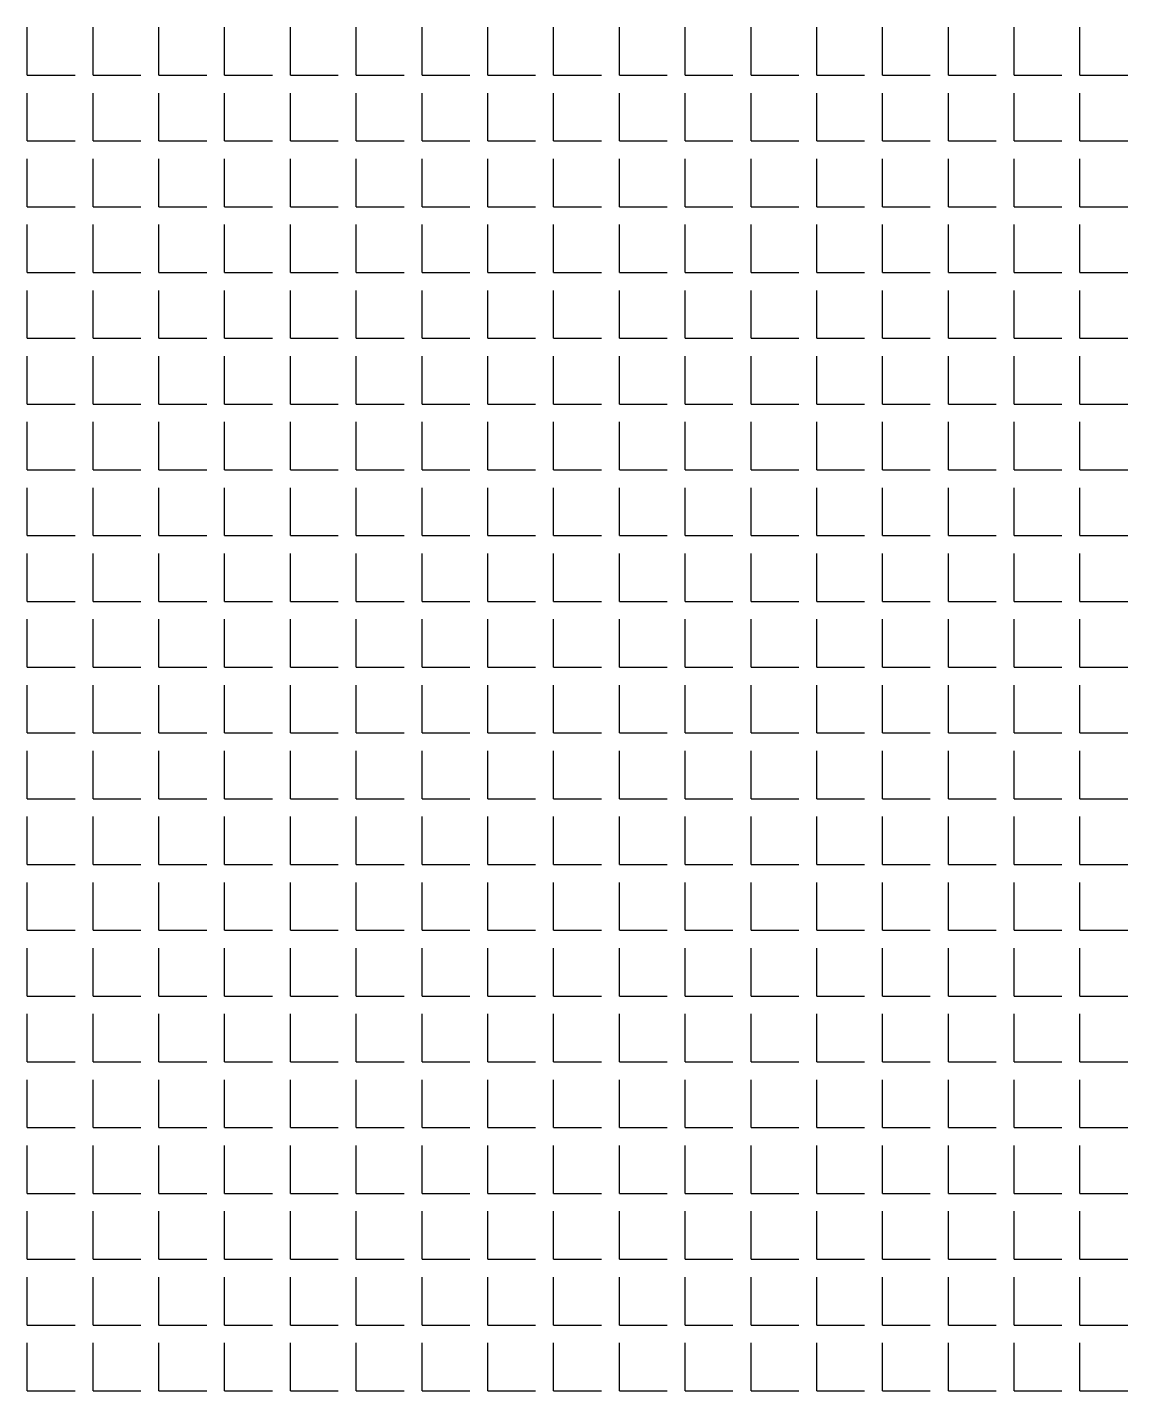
# Model space of a CAD drawing. Header units: millimetres. Extents: x -2063041 to -1932644, y 197605868 to 197643080.
# Drawn here: x -2047052.9 to -2046965.7, y 197626941 to 197627049 of the extents above; entities that cross this region are included whole.
import ezdxf

# ---------------------------------------------------------------- set-up
doc = ezdxf.new("R2010")
doc.units = ezdxf.units.MM
doc.layers.add('СКУД', color=7, linetype='Continuous')

msp = doc.modelspace()

# ---------------------------------------------------------------- linework, layer by layer
at = {"layer": 'СКУД', "color": 18, "true_color": 0x000000}
for p, q in [((-2047052.86, 197627045.24), (-2047052.86, 197627049.03)), ((-2047047.65, 197627045.24), (-2047047.65, 197627049.03)), ((-2047042.44, 197627045.24), (-2047042.44, 197627049.03)), ((-2047037.22, 197627045.24), (-2047037.22, 197627049.03)), ((-2047032.01, 197627045.24), (-2047032.01, 197627049.03)), ((-2047026.8, 197627045.24), (-2047026.8, 197627049.03)), ((-2047021.58, 197627045.24), (-2047021.58, 197627049.03)), ((-2047016.37, 197627045.24), (-2047016.37, 197627049.03)), ((-2047011.15, 197627045.24), (-2047011.15, 197627049.03)), ((-2047005.94, 197627045.24), (-2047005.94, 197627049.03)), ((-2047000.73, 197627045.24), (-2047000.73, 197627049.03)), ((-2046995.51, 197627045.24), (-2046995.51, 197627049.03)), ((-2046990.3, 197627045.24), (-2046990.3, 197627049.03)), ((-2046985.09, 197627045.24), (-2046985.09, 197627049.03)), ((-2046979.87, 197627045.24), (-2046979.87, 197627049.03)), ((-2046974.66, 197627045.24), (-2046974.66, 197627049.03)), ((-2046969.45, 197627045.24), (-2046969.45, 197627049.03)), ((-2047052.86, 197627045.24), (-2047049.07, 197627045.24)), ((-2047047.65, 197627045.24), (-2047043.86, 197627045.24)), ((-2047042.44, 197627045.24), (-2047038.64, 197627045.24)), ((-2047037.22, 197627045.24), (-2047033.43, 197627045.24)), ((-2047032.01, 197627045.24), (-2047028.22, 197627045.24)), ((-2047026.8, 197627045.24), (-2047023, 197627045.24)), ((-2047021.58, 197627045.24), (-2047017.79, 197627045.24)), ((-2047016.37, 197627045.24), (-2047012.58, 197627045.24)), ((-2047011.15, 197627045.24), (-2047007.36, 197627045.24)), ((-2047005.94, 197627045.24), (-2047002.15, 197627045.24)), ((-2047000.73, 197627045.24), (-2046996.94, 197627045.24)), ((-2046995.51, 197627045.24), (-2046991.72, 197627045.24)), ((-2046990.3, 197627045.24), (-2046986.51, 197627045.24)), ((-2046985.09, 197627045.24), (-2046981.3, 197627045.24)), ((-2046979.87, 197627045.24), (-2046976.08, 197627045.24)), ((-2046974.66, 197627045.24), (-2046970.87, 197627045.24)), ((-2046969.45, 197627045.24), (-2046965.66, 197627045.24)), ((-2047052.86, 197627040.03), (-2047052.86, 197627043.82)), ((-2047047.65, 197627040.03), (-2047047.65, 197627043.82)), ((-2047042.44, 197627040.03), (-2047042.44, 197627043.82)), ((-2047037.22, 197627040.03), (-2047037.22, 197627043.82)), ((-2047032.01, 197627040.03), (-2047032.01, 197627043.82)), ((-2047026.8, 197627040.03), (-2047026.8, 197627043.82)), ((-2047021.58, 197627040.03), (-2047021.58, 197627043.82)), ((-2047016.37, 197627040.03), (-2047016.37, 197627043.82)), ((-2047011.15, 197627040.03), (-2047011.15, 197627043.82)), ((-2047005.94, 197627040.03), (-2047005.94, 197627043.82)), ((-2047000.73, 197627040.03), (-2047000.73, 197627043.82)), ((-2046995.51, 197627040.03), (-2046995.51, 197627043.82)), ((-2046990.3, 197627040.03), (-2046990.3, 197627043.82)), ((-2046985.09, 197627040.03), (-2046985.09, 197627043.82)), ((-2046979.87, 197627040.03), (-2046979.87, 197627043.82)), ((-2046974.66, 197627040.03), (-2046974.66, 197627043.82)), ((-2046969.45, 197627040.03), (-2046969.45, 197627043.82)), ((-2047052.86, 197627040.03), (-2047049.07, 197627040.03)), ((-2047047.65, 197627040.03), (-2047043.86, 197627040.03)), ((-2047042.44, 197627040.03), (-2047038.64, 197627040.03)), ((-2047037.22, 197627040.03), (-2047033.43, 197627040.03)), ((-2047032.01, 197627040.03), (-2047028.22, 197627040.03)), ((-2047026.8, 197627040.03), (-2047023, 197627040.03)), ((-2047021.58, 197627040.03), (-2047017.79, 197627040.03)), ((-2047016.37, 197627040.03), (-2047012.58, 197627040.03)), ((-2047011.15, 197627040.03), (-2047007.36, 197627040.03)), ((-2047005.94, 197627040.03), (-2047002.15, 197627040.03)), ((-2047000.73, 197627040.03), (-2046996.94, 197627040.03)), ((-2046995.51, 197627040.03), (-2046991.72, 197627040.03)), ((-2046990.3, 197627040.03), (-2046986.51, 197627040.03)), ((-2046985.09, 197627040.03), (-2046981.3, 197627040.03)), ((-2046979.87, 197627040.03), (-2046976.08, 197627040.03)), ((-2046974.66, 197627040.03), (-2046970.87, 197627040.03)), ((-2046969.45, 197627040.03), (-2046965.66, 197627040.03)), ((-2047052.86, 197627034.81), (-2047052.86, 197627038.6)), ((-2047047.65, 197627034.81), (-2047047.65, 197627038.6)), ((-2047042.44, 197627034.81), (-2047042.44, 197627038.6)), ((-2047037.22, 197627034.81), (-2047037.22, 197627038.6)), ((-2047032.01, 197627034.81), (-2047032.01, 197627038.6)), ((-2047026.8, 197627034.81), (-2047026.8, 197627038.6)), ((-2047021.58, 197627034.81), (-2047021.58, 197627038.6)), ((-2047016.37, 197627034.81), (-2047016.37, 197627038.6)), ((-2047011.15, 197627034.81), (-2047011.15, 197627038.6)), ((-2047005.94, 197627034.81), (-2047005.94, 197627038.6)), ((-2047000.73, 197627034.81), (-2047000.73, 197627038.6)), ((-2046995.51, 197627034.81), (-2046995.51, 197627038.6)), ((-2046990.3, 197627034.81), (-2046990.3, 197627038.6)), ((-2046985.09, 197627034.81), (-2046985.09, 197627038.6)), ((-2046979.87, 197627034.81), (-2046979.87, 197627038.6)), ((-2046974.66, 197627034.81), (-2046974.66, 197627038.6)), ((-2046969.45, 197627034.81), (-2046969.45, 197627038.6)), ((-2047052.86, 197627034.81), (-2047049.07, 197627034.81)), ((-2047047.65, 197627034.81), (-2047043.86, 197627034.81)), ((-2047042.44, 197627034.81), (-2047038.64, 197627034.81)), ((-2047037.22, 197627034.81), (-2047033.43, 197627034.81)), ((-2047032.01, 197627034.81), (-2047028.22, 197627034.81)), ((-2047026.8, 197627034.81), (-2047023, 197627034.81)), ((-2047021.58, 197627034.81), (-2047017.79, 197627034.81)), ((-2047016.37, 197627034.81), (-2047012.58, 197627034.81)), ((-2047011.15, 197627034.81), (-2047007.36, 197627034.81)), ((-2047005.94, 197627034.81), (-2047002.15, 197627034.81)), ((-2047000.73, 197627034.81), (-2046996.94, 197627034.81)), ((-2046995.51, 197627034.81), (-2046991.72, 197627034.81)), ((-2046990.3, 197627034.81), (-2046986.51, 197627034.81)), ((-2046985.09, 197627034.81), (-2046981.3, 197627034.81)), ((-2046979.87, 197627034.81), (-2046976.08, 197627034.81)), ((-2046974.66, 197627034.81), (-2046970.87, 197627034.81)), ((-2046969.45, 197627034.81), (-2046965.66, 197627034.81)), ((-2047052.86, 197627029.6), (-2047052.86, 197627033.39)), ((-2047047.65, 197627029.6), (-2047047.65, 197627033.39)), ((-2047042.44, 197627029.6), (-2047042.44, 197627033.39)), ((-2047037.22, 197627029.6), (-2047037.22, 197627033.39)), ((-2047032.01, 197627029.6), (-2047032.01, 197627033.39)), ((-2047026.8, 197627029.6), (-2047026.8, 197627033.39)), ((-2047021.58, 197627029.6), (-2047021.58, 197627033.39)), ((-2047016.37, 197627029.6), (-2047016.37, 197627033.39)), ((-2047011.15, 197627029.6), (-2047011.15, 197627033.39)), ((-2047005.94, 197627029.6), (-2047005.94, 197627033.39)), ((-2047000.73, 197627029.6), (-2047000.73, 197627033.39)), ((-2046995.51, 197627029.6), (-2046995.51, 197627033.39)), ((-2046990.3, 197627029.6), (-2046990.3, 197627033.39)), ((-2046985.09, 197627029.6), (-2046985.09, 197627033.39)), ((-2046979.87, 197627029.6), (-2046979.87, 197627033.39)), ((-2046974.66, 197627029.6), (-2046974.66, 197627033.39)), ((-2046969.45, 197627029.6), (-2046969.45, 197627033.39)), ((-2047052.86, 197627029.6), (-2047049.07, 197627029.6)), ((-2047047.65, 197627029.6), (-2047043.86, 197627029.6)), ((-2047042.44, 197627029.6), (-2047038.64, 197627029.6)), ((-2047037.22, 197627029.6), (-2047033.43, 197627029.6)), ((-2047032.01, 197627029.6), (-2047028.22, 197627029.6)), ((-2047026.8, 197627029.6), (-2047023, 197627029.6)), ((-2047021.58, 197627029.6), (-2047017.79, 197627029.6)), ((-2047016.37, 197627029.6), (-2047012.58, 197627029.6)), ((-2047011.15, 197627029.6), (-2047007.36, 197627029.6)), ((-2047005.94, 197627029.6), (-2047002.15, 197627029.6)), ((-2047000.73, 197627029.6), (-2046996.94, 197627029.6)), ((-2046995.51, 197627029.6), (-2046991.72, 197627029.6)), ((-2046990.3, 197627029.6), (-2046986.51, 197627029.6)), ((-2046985.09, 197627029.6), (-2046981.3, 197627029.6)), ((-2046979.87, 197627029.6), (-2046976.08, 197627029.6)), ((-2046974.66, 197627029.6), (-2046970.87, 197627029.6)), ((-2046969.45, 197627029.6), (-2046965.66, 197627029.6)), ((-2047052.86, 197627024.39), (-2047052.86, 197627028.18)), ((-2047047.65, 197627024.39), (-2047047.65, 197627028.18)), ((-2047042.44, 197627024.39), (-2047042.44, 197627028.18)), ((-2047037.22, 197627024.39), (-2047037.22, 197627028.18)), ((-2047032.01, 197627024.39), (-2047032.01, 197627028.18)), ((-2047026.8, 197627024.39), (-2047026.8, 197627028.18)), ((-2047021.58, 197627024.39), (-2047021.58, 197627028.18)), ((-2047016.37, 197627024.39), (-2047016.37, 197627028.18)), ((-2047011.15, 197627024.39), (-2047011.15, 197627028.18)), ((-2047005.94, 197627024.39), (-2047005.94, 197627028.18)), ((-2047000.73, 197627024.39), (-2047000.73, 197627028.18)), ((-2046995.51, 197627024.39), (-2046995.51, 197627028.18)), ((-2046990.3, 197627024.39), (-2046990.3, 197627028.18)), ((-2046985.09, 197627024.39), (-2046985.09, 197627028.18)), ((-2046979.87, 197627024.39), (-2046979.87, 197627028.18)), ((-2046974.66, 197627024.39), (-2046974.66, 197627028.18)), ((-2046969.45, 197627024.39), (-2046969.45, 197627028.18)), ((-2047052.86, 197627024.39), (-2047049.07, 197627024.39)), ((-2047047.65, 197627024.39), (-2047043.86, 197627024.39)), ((-2047042.44, 197627024.39), (-2047038.64, 197627024.39)), ((-2047037.22, 197627024.39), (-2047033.43, 197627024.39)), ((-2047032.01, 197627024.39), (-2047028.22, 197627024.39)), ((-2047026.8, 197627024.39), (-2047023, 197627024.39)), ((-2047021.58, 197627024.39), (-2047017.79, 197627024.39)), ((-2047016.37, 197627024.39), (-2047012.58, 197627024.39)), ((-2047011.15, 197627024.39), (-2047007.36, 197627024.39)), ((-2047005.94, 197627024.39), (-2047002.15, 197627024.39)), ((-2047000.73, 197627024.39), (-2046996.94, 197627024.39)), ((-2046995.51, 197627024.39), (-2046991.72, 197627024.39)), ((-2046990.3, 197627024.39), (-2046986.51, 197627024.39)), ((-2046985.09, 197627024.39), (-2046981.3, 197627024.39)), ((-2046979.87, 197627024.39), (-2046976.08, 197627024.39)), ((-2046974.66, 197627024.39), (-2046970.87, 197627024.39)), ((-2046969.45, 197627024.39), (-2046965.66, 197627024.39)), ((-2047052.86, 197627019.17), (-2047052.86, 197627022.96)), ((-2047047.65, 197627019.17), (-2047047.65, 197627022.96)), ((-2047042.44, 197627019.17), (-2047042.44, 197627022.96)), ((-2047037.22, 197627019.17), (-2047037.22, 197627022.96)), ((-2047032.01, 197627019.17), (-2047032.01, 197627022.96)), ((-2047026.8, 197627019.17), (-2047026.8, 197627022.96)), ((-2047021.58, 197627019.17), (-2047021.58, 197627022.96)), ((-2047016.37, 197627019.17), (-2047016.37, 197627022.96)), ((-2047011.15, 197627019.17), (-2047011.15, 197627022.96)), ((-2047005.94, 197627019.17), (-2047005.94, 197627022.96)), ((-2047000.73, 197627019.17), (-2047000.73, 197627022.96)), ((-2046995.51, 197627019.17), (-2046995.51, 197627022.96)), ((-2046990.3, 197627019.17), (-2046990.3, 197627022.96)), ((-2046985.09, 197627019.17), (-2046985.09, 197627022.96)), ((-2046979.87, 197627019.17), (-2046979.87, 197627022.96)), ((-2046974.66, 197627019.17), (-2046974.66, 197627022.96)), ((-2046969.45, 197627019.17), (-2046969.45, 197627022.96)), ((-2047052.86, 197627019.17), (-2047049.07, 197627019.17)), ((-2047047.65, 197627019.17), (-2047043.86, 197627019.17)), ((-2047042.44, 197627019.17), (-2047038.64, 197627019.17)), ((-2047037.22, 197627019.17), (-2047033.43, 197627019.17)), ((-2047032.01, 197627019.17), (-2047028.22, 197627019.17)), ((-2047026.8, 197627019.17), (-2047023, 197627019.17)), ((-2047021.58, 197627019.17), (-2047017.79, 197627019.17)), ((-2047016.37, 197627019.17), (-2047012.58, 197627019.17)), ((-2047011.15, 197627019.17), (-2047007.36, 197627019.17)), ((-2047005.94, 197627019.17), (-2047002.15, 197627019.17)), ((-2047000.73, 197627019.17), (-2046996.94, 197627019.17)), ((-2046995.51, 197627019.17), (-2046991.72, 197627019.17)), ((-2046990.3, 197627019.17), (-2046986.51, 197627019.17)), ((-2046985.09, 197627019.17), (-2046981.3, 197627019.17)), ((-2046979.87, 197627019.17), (-2046976.08, 197627019.17)), ((-2046974.66, 197627019.17), (-2046970.87, 197627019.17)), ((-2046969.45, 197627019.17), (-2046965.66, 197627019.17)), ((-2047052.86, 197627013.96), (-2047052.86, 197627017.75)), ((-2047047.65, 197627013.96), (-2047047.65, 197627017.75)), ((-2047042.44, 197627013.96), (-2047042.44, 197627017.75)), ((-2047037.22, 197627013.96), (-2047037.22, 197627017.75)), ((-2047032.01, 197627013.96), (-2047032.01, 197627017.75)), ((-2047026.8, 197627013.96), (-2047026.8, 197627017.75)), ((-2047021.58, 197627013.96), (-2047021.58, 197627017.75)), ((-2047016.37, 197627013.96), (-2047016.37, 197627017.75)), ((-2047011.15, 197627013.96), (-2047011.15, 197627017.75)), ((-2047005.94, 197627013.96), (-2047005.94, 197627017.75)), ((-2047000.73, 197627013.96), (-2047000.73, 197627017.75)), ((-2046995.51, 197627013.96), (-2046995.51, 197627017.75)), ((-2046990.3, 197627013.96), (-2046990.3, 197627017.75)), ((-2046985.09, 197627013.96), (-2046985.09, 197627017.75)), ((-2046979.87, 197627013.96), (-2046979.87, 197627017.75)), ((-2046974.66, 197627013.96), (-2046974.66, 197627017.75)), ((-2046969.45, 197627013.96), (-2046969.45, 197627017.75)), ((-2047052.86, 197627013.96), (-2047049.07, 197627013.96)), ((-2047047.65, 197627013.96), (-2047043.86, 197627013.96)), ((-2047042.44, 197627013.96), (-2047038.64, 197627013.96)), ((-2047037.22, 197627013.96), (-2047033.43, 197627013.96)), ((-2047032.01, 197627013.96), (-2047028.22, 197627013.96)), ((-2047026.8, 197627013.96), (-2047023, 197627013.96)), ((-2047021.58, 197627013.96), (-2047017.79, 197627013.96)), ((-2047016.37, 197627013.96), (-2047012.58, 197627013.96)), ((-2047011.15, 197627013.96), (-2047007.36, 197627013.96)), ((-2047005.94, 197627013.96), (-2047002.15, 197627013.96)), ((-2047000.73, 197627013.96), (-2046996.94, 197627013.96)), ((-2046995.51, 197627013.96), (-2046991.72, 197627013.96)), ((-2046990.3, 197627013.96), (-2046986.51, 197627013.96)), ((-2046985.09, 197627013.96), (-2046981.3, 197627013.96)), ((-2046979.87, 197627013.96), (-2046976.08, 197627013.96)), ((-2046974.66, 197627013.96), (-2046970.87, 197627013.96)), ((-2046969.45, 197627013.96), (-2046965.66, 197627013.96)), ((-2047052.86, 197627008.75), (-2047052.86, 197627012.54)), ((-2047047.65, 197627008.75), (-2047047.65, 197627012.54)), ((-2047042.44, 197627008.75), (-2047042.44, 197627012.54)), ((-2047037.22, 197627008.75), (-2047037.22, 197627012.54)), ((-2047032.01, 197627008.75), (-2047032.01, 197627012.54)), ((-2047026.8, 197627008.75), (-2047026.8, 197627012.54)), ((-2047021.58, 197627008.75), (-2047021.58, 197627012.54)), ((-2047016.37, 197627008.75), (-2047016.37, 197627012.54)), ((-2047011.15, 197627008.75), (-2047011.15, 197627012.54)), ((-2047005.94, 197627008.75), (-2047005.94, 197627012.54)), ((-2047000.73, 197627008.75), (-2047000.73, 197627012.54)), ((-2046995.51, 197627008.75), (-2046995.51, 197627012.54)), ((-2046990.3, 197627008.75), (-2046990.3, 197627012.54)), ((-2046985.09, 197627008.75), (-2046985.09, 197627012.54)), ((-2046979.87, 197627008.75), (-2046979.87, 197627012.54)), ((-2046974.66, 197627008.75), (-2046974.66, 197627012.54)), ((-2046969.45, 197627008.75), (-2046969.45, 197627012.54)), ((-2047052.86, 197627008.75), (-2047049.07, 197627008.75)), ((-2047047.65, 197627008.75), (-2047043.86, 197627008.75)), ((-2047042.44, 197627008.75), (-2047038.64, 197627008.75)), ((-2047037.22, 197627008.75), (-2047033.43, 197627008.75)), ((-2047032.01, 197627008.75), (-2047028.22, 197627008.75)), ((-2047026.8, 197627008.75), (-2047023, 197627008.75)), ((-2047021.58, 197627008.75), (-2047017.79, 197627008.75)), ((-2047016.37, 197627008.75), (-2047012.58, 197627008.75)), ((-2047011.15, 197627008.75), (-2047007.36, 197627008.75)), ((-2047005.94, 197627008.75), (-2047002.15, 197627008.75)), ((-2047000.73, 197627008.75), (-2046996.94, 197627008.75)), ((-2046995.51, 197627008.75), (-2046991.72, 197627008.75)), ((-2046990.3, 197627008.75), (-2046986.51, 197627008.75)), ((-2046985.09, 197627008.75), (-2046981.3, 197627008.75)), ((-2046979.87, 197627008.75), (-2046976.08, 197627008.75)), ((-2046974.66, 197627008.75), (-2046970.87, 197627008.75)), ((-2046969.45, 197627008.75), (-2046965.66, 197627008.75)), ((-2047052.86, 197627003.53), (-2047052.86, 197627007.32)), ((-2047047.65, 197627003.53), (-2047047.65, 197627007.32)), ((-2047042.44, 197627003.53), (-2047042.44, 197627007.32)), ((-2047037.22, 197627003.53), (-2047037.22, 197627007.32)), ((-2047032.01, 197627003.53), (-2047032.01, 197627007.32)), ((-2047026.8, 197627003.53), (-2047026.8, 197627007.32)), ((-2047021.58, 197627003.53), (-2047021.58, 197627007.32)), ((-2047016.37, 197627003.53), (-2047016.37, 197627007.32)), ((-2047011.15, 197627003.53), (-2047011.15, 197627007.32)), ((-2047005.94, 197627003.53), (-2047005.94, 197627007.32)), ((-2047000.73, 197627003.53), (-2047000.73, 197627007.32)), ((-2046995.51, 197627003.53), (-2046995.51, 197627007.32)), ((-2046990.3, 197627003.53), (-2046990.3, 197627007.32)), ((-2046985.09, 197627003.53), (-2046985.09, 197627007.32)), ((-2046979.87, 197627003.53), (-2046979.87, 197627007.32)), ((-2046974.66, 197627003.53), (-2046974.66, 197627007.32)), ((-2046969.45, 197627003.53), (-2046969.45, 197627007.32)), ((-2047052.86, 197627003.53), (-2047049.07, 197627003.53)), ((-2047047.65, 197627003.53), (-2047043.86, 197627003.53)), ((-2047042.44, 197627003.53), (-2047038.64, 197627003.53)), ((-2047037.22, 197627003.53), (-2047033.43, 197627003.53)), ((-2047032.01, 197627003.53), (-2047028.22, 197627003.53)), ((-2047026.8, 197627003.53), (-2047023, 197627003.53)), ((-2047021.58, 197627003.53), (-2047017.79, 197627003.53)), ((-2047016.37, 197627003.53), (-2047012.58, 197627003.53)), ((-2047011.15, 197627003.53), (-2047007.36, 197627003.53)), ((-2047005.94, 197627003.53), (-2047002.15, 197627003.53)), ((-2047000.73, 197627003.53), (-2046996.94, 197627003.53)), ((-2046995.51, 197627003.53), (-2046991.72, 197627003.53)), ((-2046990.3, 197627003.53), (-2046986.51, 197627003.53)), ((-2046985.09, 197627003.53), (-2046981.3, 197627003.53)), ((-2046979.87, 197627003.53), (-2046976.08, 197627003.53)), ((-2046974.66, 197627003.53), (-2046970.87, 197627003.53)), ((-2046969.45, 197627003.53), (-2046965.66, 197627003.53)), ((-2047052.86, 197626998.32), (-2047052.86, 197627002.11)), ((-2047047.65, 197626998.32), (-2047047.65, 197627002.11)), ((-2047042.44, 197626998.32), (-2047042.44, 197627002.11)), ((-2047037.22, 197626998.32), (-2047037.22, 197627002.11)), ((-2047032.01, 197626998.32), (-2047032.01, 197627002.11)), ((-2047026.8, 197626998.32), (-2047026.8, 197627002.11)), ((-2047021.58, 197626998.32), (-2047021.58, 197627002.11)), ((-2047016.37, 197626998.32), (-2047016.37, 197627002.11)), ((-2047011.15, 197626998.32), (-2047011.15, 197627002.11)), ((-2047005.94, 197626998.32), (-2047005.94, 197627002.11)), ((-2047000.73, 197626998.32), (-2047000.73, 197627002.11)), ((-2046995.51, 197626998.32), (-2046995.51, 197627002.11)), ((-2046990.3, 197626998.32), (-2046990.3, 197627002.11)), ((-2046985.09, 197626998.32), (-2046985.09, 197627002.11)), ((-2046979.87, 197626998.32), (-2046979.87, 197627002.11)), ((-2046974.66, 197626998.32), (-2046974.66, 197627002.11)), ((-2046969.45, 197626998.32), (-2046969.45, 197627002.11)), ((-2047052.86, 197626998.32), (-2047049.07, 197626998.32)), ((-2047047.65, 197626998.32), (-2047043.86, 197626998.32)), ((-2047042.44, 197626998.32), (-2047038.64, 197626998.32)), ((-2047037.22, 197626998.32), (-2047033.43, 197626998.32)), ((-2047032.01, 197626998.32), (-2047028.22, 197626998.32)), ((-2047026.8, 197626998.32), (-2047023, 197626998.32)), ((-2047021.58, 197626998.32), (-2047017.79, 197626998.32)), ((-2047016.37, 197626998.32), (-2047012.58, 197626998.32)), ((-2047011.15, 197626998.32), (-2047007.36, 197626998.32)), ((-2047005.94, 197626998.32), (-2047002.15, 197626998.32)), ((-2047000.73, 197626998.32), (-2046996.94, 197626998.32)), ((-2046995.51, 197626998.32), (-2046991.72, 197626998.32)), ((-2046990.3, 197626998.32), (-2046986.51, 197626998.32)), ((-2046985.09, 197626998.32), (-2046981.3, 197626998.32)), ((-2046979.87, 197626998.32), (-2046976.08, 197626998.32)), ((-2046974.66, 197626998.32), (-2046970.87, 197626998.32)), ((-2046969.45, 197626998.32), (-2046965.66, 197626998.32)), ((-2047052.86, 197626993.11), (-2047052.86, 197626996.9)), ((-2047047.65, 197626993.11), (-2047047.65, 197626996.9)), ((-2047042.44, 197626993.11), (-2047042.44, 197626996.9)), ((-2047037.22, 197626993.11), (-2047037.22, 197626996.9)), ((-2047032.01, 197626993.11), (-2047032.01, 197626996.9)), ((-2047026.8, 197626993.11), (-2047026.8, 197626996.9)), ((-2047021.58, 197626993.11), (-2047021.58, 197626996.9)), ((-2047016.37, 197626993.11), (-2047016.37, 197626996.9)), ((-2047011.15, 197626993.11), (-2047011.15, 197626996.9)), ((-2047005.94, 197626993.11), (-2047005.94, 197626996.9)), ((-2047000.73, 197626993.11), (-2047000.73, 197626996.9)), ((-2046995.51, 197626993.11), (-2046995.51, 197626996.9)), ((-2046990.3, 197626993.11), (-2046990.3, 197626996.9)), ((-2046985.09, 197626993.11), (-2046985.09, 197626996.9)), ((-2046979.87, 197626993.11), (-2046979.87, 197626996.9)), ((-2046974.66, 197626993.11), (-2046974.66, 197626996.9)), ((-2046969.45, 197626993.11), (-2046969.45, 197626996.9)), ((-2047052.86, 197626993.11), (-2047049.07, 197626993.11)), ((-2047047.65, 197626993.11), (-2047043.86, 197626993.11)), ((-2047042.44, 197626993.11), (-2047038.64, 197626993.11)), ((-2047037.22, 197626993.11), (-2047033.43, 197626993.11)), ((-2047032.01, 197626993.11), (-2047028.22, 197626993.11)), ((-2047026.8, 197626993.11), (-2047023, 197626993.11)), ((-2047021.58, 197626993.11), (-2047017.79, 197626993.11)), ((-2047016.37, 197626993.11), (-2047012.58, 197626993.11)), ((-2047011.15, 197626993.11), (-2047007.36, 197626993.11)), ((-2047005.94, 197626993.11), (-2047002.15, 197626993.11)), ((-2047000.73, 197626993.11), (-2046996.94, 197626993.11)), ((-2046995.51, 197626993.11), (-2046991.72, 197626993.11)), ((-2046990.3, 197626993.11), (-2046986.51, 197626993.11)), ((-2046985.09, 197626993.11), (-2046981.3, 197626993.11)), ((-2046979.87, 197626993.11), (-2046976.08, 197626993.11)), ((-2046974.66, 197626993.11), (-2046970.87, 197626993.11)), ((-2046969.45, 197626993.11), (-2046965.66, 197626993.11)), ((-2047052.86, 197626987.89), (-2047052.86, 197626991.68)), ((-2047047.65, 197626987.89), (-2047047.65, 197626991.68)), ((-2047042.44, 197626987.89), (-2047042.44, 197626991.68)), ((-2047037.22, 197626987.89), (-2047037.22, 197626991.68)), ((-2047032.01, 197626987.89), (-2047032.01, 197626991.68)), ((-2047026.8, 197626987.89), (-2047026.8, 197626991.68)), ((-2047021.58, 197626987.89), (-2047021.58, 197626991.68)), ((-2047016.37, 197626987.89), (-2047016.37, 197626991.68)), ((-2047011.15, 197626987.89), (-2047011.15, 197626991.68)), ((-2047005.94, 197626987.89), (-2047005.94, 197626991.68)), ((-2047000.73, 197626987.89), (-2047000.73, 197626991.68)), ((-2046995.51, 197626987.89), (-2046995.51, 197626991.68)), ((-2046990.3, 197626987.89), (-2046990.3, 197626991.68)), ((-2046985.09, 197626987.89), (-2046985.09, 197626991.68)), ((-2046979.87, 197626987.89), (-2046979.87, 197626991.68)), ((-2046974.66, 197626987.89), (-2046974.66, 197626991.68)), ((-2046969.45, 197626987.89), (-2046969.45, 197626991.68)), ((-2047052.86, 197626987.89), (-2047049.07, 197626987.89)), ((-2047047.65, 197626987.89), (-2047043.86, 197626987.89)), ((-2047042.44, 197626987.89), (-2047038.64, 197626987.89)), ((-2047037.22, 197626987.89), (-2047033.43, 197626987.89)), ((-2047032.01, 197626987.89), (-2047028.22, 197626987.89)), ((-2047026.8, 197626987.89), (-2047023, 197626987.89)), ((-2047021.58, 197626987.89), (-2047017.79, 197626987.89)), ((-2047016.37, 197626987.89), (-2047012.58, 197626987.89)), ((-2047011.15, 197626987.89), (-2047007.36, 197626987.89)), ((-2047005.94, 197626987.89), (-2047002.15, 197626987.89)), ((-2047000.73, 197626987.89), (-2046996.94, 197626987.89)), ((-2046995.51, 197626987.89), (-2046991.72, 197626987.89)), ((-2046990.3, 197626987.89), (-2046986.51, 197626987.89)), ((-2046985.09, 197626987.89), (-2046981.3, 197626987.89)), ((-2046979.87, 197626987.89), (-2046976.08, 197626987.89)), ((-2046974.66, 197626987.89), (-2046970.87, 197626987.89)), ((-2046969.45, 197626987.89), (-2046965.66, 197626987.89)), ((-2047052.86, 197626982.68), (-2047052.86, 197626986.47)), ((-2047047.65, 197626982.68), (-2047047.65, 197626986.47)), ((-2047042.44, 197626982.68), (-2047042.44, 197626986.47)), ((-2047037.22, 197626982.68), (-2047037.22, 197626986.47)), ((-2047032.01, 197626982.68), (-2047032.01, 197626986.47)), ((-2047026.8, 197626982.68), (-2047026.8, 197626986.47)), ((-2047021.58, 197626982.68), (-2047021.58, 197626986.47)), ((-2047016.37, 197626982.68), (-2047016.37, 197626986.47)), ((-2047011.15, 197626982.68), (-2047011.15, 197626986.47)), ((-2047005.94, 197626982.68), (-2047005.94, 197626986.47)), ((-2047000.73, 197626982.68), (-2047000.73, 197626986.47)), ((-2046995.51, 197626982.68), (-2046995.51, 197626986.47)), ((-2046990.3, 197626982.68), (-2046990.3, 197626986.47)), ((-2046985.09, 197626982.68), (-2046985.09, 197626986.47)), ((-2046979.87, 197626982.68), (-2046979.87, 197626986.47)), ((-2046974.66, 197626982.68), (-2046974.66, 197626986.47)), ((-2046969.45, 197626982.68), (-2046969.45, 197626986.47)), ((-2047052.86, 197626982.68), (-2047049.07, 197626982.68)), ((-2047047.65, 197626982.68), (-2047043.86, 197626982.68)), ((-2047042.44, 197626982.68), (-2047038.64, 197626982.68)), ((-2047037.22, 197626982.68), (-2047033.43, 197626982.68)), ((-2047032.01, 197626982.68), (-2047028.22, 197626982.68)), ((-2047026.8, 197626982.68), (-2047023, 197626982.68)), ((-2047021.58, 197626982.68), (-2047017.79, 197626982.68)), ((-2047016.37, 197626982.68), (-2047012.58, 197626982.68)), ((-2047011.15, 197626982.68), (-2047007.36, 197626982.68)), ((-2047005.94, 197626982.68), (-2047002.15, 197626982.68)), ((-2047000.73, 197626982.68), (-2046996.94, 197626982.68)), ((-2046995.51, 197626982.68), (-2046991.72, 197626982.68)), ((-2046990.3, 197626982.68), (-2046986.51, 197626982.68)), ((-2046985.09, 197626982.68), (-2046981.3, 197626982.68)), ((-2046979.87, 197626982.68), (-2046976.08, 197626982.68)), ((-2046974.66, 197626982.68), (-2046970.87, 197626982.68)), ((-2046969.45, 197626982.68), (-2046965.66, 197626982.68)), ((-2047052.86, 197626977.47), (-2047052.86, 197626981.26)), ((-2047047.65, 197626977.47), (-2047047.65, 197626981.26)), ((-2047042.44, 197626977.47), (-2047042.44, 197626981.26)), ((-2047037.22, 197626977.47), (-2047037.22, 197626981.26)), ((-2047032.01, 197626977.47), (-2047032.01, 197626981.26)), ((-2047026.8, 197626977.47), (-2047026.8, 197626981.26)), ((-2047021.58, 197626977.47), (-2047021.58, 197626981.26)), ((-2047016.37, 197626977.47), (-2047016.37, 197626981.26)), ((-2047011.15, 197626977.47), (-2047011.15, 197626981.26)), ((-2047005.94, 197626977.47), (-2047005.94, 197626981.26)), ((-2047000.73, 197626977.47), (-2047000.73, 197626981.26)), ((-2046995.51, 197626977.47), (-2046995.51, 197626981.26)), ((-2046990.3, 197626977.47), (-2046990.3, 197626981.26)), ((-2046985.09, 197626977.47), (-2046985.09, 197626981.26)), ((-2046979.87, 197626977.47), (-2046979.87, 197626981.26)), ((-2046974.66, 197626977.47), (-2046974.66, 197626981.26)), ((-2046969.45, 197626977.47), (-2046969.45, 197626981.26)), ((-2047052.86, 197626977.47), (-2047049.07, 197626977.47)), ((-2047047.65, 197626977.47), (-2047043.86, 197626977.47)), ((-2047042.44, 197626977.47), (-2047038.64, 197626977.47)), ((-2047037.22, 197626977.47), (-2047033.43, 197626977.47)), ((-2047032.01, 197626977.47), (-2047028.22, 197626977.47)), ((-2047026.8, 197626977.47), (-2047023, 197626977.47)), ((-2047021.58, 197626977.47), (-2047017.79, 197626977.47)), ((-2047016.37, 197626977.47), (-2047012.58, 197626977.47)), ((-2047011.15, 197626977.47), (-2047007.36, 197626977.47)), ((-2047005.94, 197626977.47), (-2047002.15, 197626977.47)), ((-2047000.73, 197626977.47), (-2046996.94, 197626977.47)), ((-2046995.51, 197626977.47), (-2046991.72, 197626977.47)), ((-2046990.3, 197626977.47), (-2046986.51, 197626977.47)), ((-2046985.09, 197626977.47), (-2046981.3, 197626977.47)), ((-2046979.87, 197626977.47), (-2046976.08, 197626977.47)), ((-2046974.66, 197626977.47), (-2046970.87, 197626977.47)), ((-2046969.45, 197626977.47), (-2046965.66, 197626977.47)), ((-2047052.86, 197626972.25), (-2047052.86, 197626976.04)), ((-2047047.65, 197626972.25), (-2047047.65, 197626976.04)), ((-2047042.44, 197626972.25), (-2047042.44, 197626976.04)), ((-2047037.22, 197626972.25), (-2047037.22, 197626976.04)), ((-2047032.01, 197626972.25), (-2047032.01, 197626976.04)), ((-2047026.8, 197626972.25), (-2047026.8, 197626976.04)), ((-2047021.58, 197626972.25), (-2047021.58, 197626976.04)), ((-2047016.37, 197626972.25), (-2047016.37, 197626976.04)), ((-2047011.15, 197626972.25), (-2047011.15, 197626976.04)), ((-2047005.94, 197626972.25), (-2047005.94, 197626976.04)), ((-2047000.73, 197626972.25), (-2047000.73, 197626976.04)), ((-2046995.51, 197626972.25), (-2046995.51, 197626976.04)), ((-2046990.3, 197626972.25), (-2046990.3, 197626976.04)), ((-2046985.09, 197626972.25), (-2046985.09, 197626976.04)), ((-2046979.87, 197626972.25), (-2046979.87, 197626976.04)), ((-2046974.66, 197626972.25), (-2046974.66, 197626976.04)), ((-2046969.45, 197626972.25), (-2046969.45, 197626976.04)), ((-2047052.86, 197626972.25), (-2047049.07, 197626972.25)), ((-2047047.65, 197626972.25), (-2047043.86, 197626972.25)), ((-2047042.44, 197626972.25), (-2047038.64, 197626972.25)), ((-2047037.22, 197626972.25), (-2047033.43, 197626972.25)), ((-2047032.01, 197626972.25), (-2047028.22, 197626972.25)), ((-2047026.8, 197626972.25), (-2047023, 197626972.25)), ((-2047021.58, 197626972.25), (-2047017.79, 197626972.25)), ((-2047016.37, 197626972.25), (-2047012.58, 197626972.25)), ((-2047011.15, 197626972.25), (-2047007.36, 197626972.25)), ((-2047005.94, 197626972.25), (-2047002.15, 197626972.25)), ((-2047000.73, 197626972.25), (-2046996.94, 197626972.25)), ((-2046995.51, 197626972.25), (-2046991.72, 197626972.25)), ((-2046990.3, 197626972.25), (-2046986.51, 197626972.25)), ((-2046985.09, 197626972.25), (-2046981.3, 197626972.25)), ((-2046979.87, 197626972.25), (-2046976.08, 197626972.25)), ((-2046974.66, 197626972.25), (-2046970.87, 197626972.25)), ((-2046969.45, 197626972.25), (-2046965.66, 197626972.25)), ((-2047052.86, 197626967.04), (-2047052.86, 197626970.83)), ((-2047047.65, 197626967.04), (-2047047.65, 197626970.83)), ((-2047042.44, 197626967.04), (-2047042.44, 197626970.83)), ((-2047037.22, 197626967.04), (-2047037.22, 197626970.83)), ((-2047032.01, 197626967.04), (-2047032.01, 197626970.83)), ((-2047026.8, 197626967.04), (-2047026.8, 197626970.83)), ((-2047021.58, 197626967.04), (-2047021.58, 197626970.83)), ((-2047016.37, 197626967.04), (-2047016.37, 197626970.83)), ((-2047011.15, 197626967.04), (-2047011.15, 197626970.83)), ((-2047005.94, 197626967.04), (-2047005.94, 197626970.83)), ((-2047000.73, 197626967.04), (-2047000.73, 197626970.83)), ((-2046995.51, 197626967.04), (-2046995.51, 197626970.83)), ((-2046990.3, 197626967.04), (-2046990.3, 197626970.83)), ((-2046985.09, 197626967.04), (-2046985.09, 197626970.83)), ((-2046979.87, 197626967.04), (-2046979.87, 197626970.83)), ((-2046974.66, 197626967.04), (-2046974.66, 197626970.83)), ((-2046969.45, 197626967.04), (-2046969.45, 197626970.83)), ((-2047052.86, 197626967.04), (-2047049.07, 197626967.04)), ((-2047047.65, 197626967.04), (-2047043.86, 197626967.04)), ((-2047042.44, 197626967.04), (-2047038.64, 197626967.04)), ((-2047037.22, 197626967.04), (-2047033.43, 197626967.04)), ((-2047032.01, 197626967.04), (-2047028.22, 197626967.04)), ((-2047026.8, 197626967.04), (-2047023, 197626967.04)), ((-2047021.58, 197626967.04), (-2047017.79, 197626967.04)), ((-2047016.37, 197626967.04), (-2047012.58, 197626967.04)), ((-2047011.15, 197626967.04), (-2047007.36, 197626967.04)), ((-2047005.94, 197626967.04), (-2047002.15, 197626967.04)), ((-2047000.73, 197626967.04), (-2046996.94, 197626967.04)), ((-2046995.51, 197626967.04), (-2046991.72, 197626967.04)), ((-2046990.3, 197626967.04), (-2046986.51, 197626967.04)), ((-2046985.09, 197626967.04), (-2046981.3, 197626967.04)), ((-2046979.87, 197626967.04), (-2046976.08, 197626967.04)), ((-2046974.66, 197626967.04), (-2046970.87, 197626967.04)), ((-2046969.45, 197626967.04), (-2046965.66, 197626967.04)), ((-2047052.86, 197626961.83), (-2047052.86, 197626965.62)), ((-2047047.65, 197626961.83), (-2047047.65, 197626965.62)), ((-2047042.44, 197626961.83), (-2047042.44, 197626965.62)), ((-2047037.22, 197626961.83), (-2047037.22, 197626965.62)), ((-2047032.01, 197626961.83), (-2047032.01, 197626965.62)), ((-2047026.8, 197626961.83), (-2047026.8, 197626965.62)), ((-2047021.58, 197626961.83), (-2047021.58, 197626965.62)), ((-2047016.37, 197626961.83), (-2047016.37, 197626965.62)), ((-2047011.15, 197626961.83), (-2047011.15, 197626965.62)), ((-2047005.94, 197626961.83), (-2047005.94, 197626965.62)), ((-2047000.73, 197626961.83), (-2047000.73, 197626965.62)), ((-2046995.51, 197626961.83), (-2046995.51, 197626965.62)), ((-2046990.3, 197626961.83), (-2046990.3, 197626965.62)), ((-2046985.09, 197626961.83), (-2046985.09, 197626965.62)), ((-2046979.87, 197626961.83), (-2046979.87, 197626965.62)), ((-2046974.66, 197626961.83), (-2046974.66, 197626965.62)), ((-2046969.45, 197626961.83), (-2046969.45, 197626965.62)), ((-2047052.86, 197626961.83), (-2047049.07, 197626961.83)), ((-2047047.65, 197626961.83), (-2047043.86, 197626961.83)), ((-2047042.44, 197626961.83), (-2047038.64, 197626961.83)), ((-2047037.22, 197626961.83), (-2047033.43, 197626961.83)), ((-2047032.01, 197626961.83), (-2047028.22, 197626961.83)), ((-2047026.8, 197626961.83), (-2047023, 197626961.83)), ((-2047021.58, 197626961.83), (-2047017.79, 197626961.83)), ((-2047016.37, 197626961.83), (-2047012.58, 197626961.83)), ((-2047011.15, 197626961.83), (-2047007.36, 197626961.83)), ((-2047005.94, 197626961.83), (-2047002.15, 197626961.83)), ((-2047000.73, 197626961.83), (-2046996.94, 197626961.83)), ((-2046995.51, 197626961.83), (-2046991.72, 197626961.83)), ((-2046990.3, 197626961.83), (-2046986.51, 197626961.83)), ((-2046985.09, 197626961.83), (-2046981.3, 197626961.83)), ((-2046979.87, 197626961.83), (-2046976.08, 197626961.83)), ((-2046974.66, 197626961.83), (-2046970.87, 197626961.83)), ((-2046969.45, 197626961.83), (-2046965.66, 197626961.83)), ((-2047052.86, 197626956.61), (-2047052.86, 197626960.4)), ((-2047047.65, 197626956.61), (-2047047.65, 197626960.4)), ((-2047042.44, 197626956.61), (-2047042.44, 197626960.4)), ((-2047037.22, 197626956.61), (-2047037.22, 197626960.4)), ((-2047032.01, 197626956.61), (-2047032.01, 197626960.4)), ((-2047026.8, 197626956.61), (-2047026.8, 197626960.4)), ((-2047021.58, 197626956.61), (-2047021.58, 197626960.4)), ((-2047016.37, 197626956.61), (-2047016.37, 197626960.4)), ((-2047011.15, 197626956.61), (-2047011.15, 197626960.4)), ((-2047005.94, 197626956.61), (-2047005.94, 197626960.4)), ((-2047000.73, 197626956.61), (-2047000.73, 197626960.4)), ((-2046995.51, 197626956.61), (-2046995.51, 197626960.4)), ((-2046990.3, 197626956.61), (-2046990.3, 197626960.4)), ((-2046985.09, 197626956.61), (-2046985.09, 197626960.4)), ((-2046979.87, 197626956.61), (-2046979.87, 197626960.4)), ((-2046974.66, 197626956.61), (-2046974.66, 197626960.4)), ((-2046969.45, 197626956.61), (-2046969.45, 197626960.4)), ((-2047052.86, 197626956.61), (-2047049.07, 197626956.61)), ((-2047047.65, 197626956.61), (-2047043.86, 197626956.61)), ((-2047042.44, 197626956.61), (-2047038.64, 197626956.61)), ((-2047037.22, 197626956.61), (-2047033.43, 197626956.61)), ((-2047032.01, 197626956.61), (-2047028.22, 197626956.61)), ((-2047026.8, 197626956.61), (-2047023, 197626956.61)), ((-2047021.58, 197626956.61), (-2047017.79, 197626956.61)), ((-2047016.37, 197626956.61), (-2047012.58, 197626956.61)), ((-2047011.15, 197626956.61), (-2047007.36, 197626956.61)), ((-2047005.94, 197626956.61), (-2047002.15, 197626956.61)), ((-2047000.73, 197626956.61), (-2046996.94, 197626956.61)), ((-2046995.51, 197626956.61), (-2046991.72, 197626956.61)), ((-2046990.3, 197626956.61), (-2046986.51, 197626956.61)), ((-2046985.09, 197626956.61), (-2046981.3, 197626956.61)), ((-2046979.87, 197626956.61), (-2046976.08, 197626956.61)), ((-2046974.66, 197626956.61), (-2046970.87, 197626956.61)), ((-2046969.45, 197626956.61), (-2046965.66, 197626956.61)), ((-2047052.86, 197626951.4), (-2047052.86, 197626955.19)), ((-2047047.65, 197626951.4), (-2047047.65, 197626955.19)), ((-2047042.44, 197626951.4), (-2047042.44, 197626955.19)), ((-2047037.22, 197626951.4), (-2047037.22, 197626955.19)), ((-2047032.01, 197626951.4), (-2047032.01, 197626955.19)), ((-2047026.8, 197626951.4), (-2047026.8, 197626955.19)), ((-2047021.58, 197626951.4), (-2047021.58, 197626955.19)), ((-2047016.37, 197626951.4), (-2047016.37, 197626955.19)), ((-2047011.15, 197626951.4), (-2047011.15, 197626955.19)), ((-2047005.94, 197626951.4), (-2047005.94, 197626955.19)), ((-2047000.73, 197626951.4), (-2047000.73, 197626955.19)), ((-2046995.51, 197626951.4), (-2046995.51, 197626955.19)), ((-2046990.3, 197626951.4), (-2046990.3, 197626955.19)), ((-2046985.09, 197626951.4), (-2046985.09, 197626955.19)), ((-2046979.87, 197626951.4), (-2046979.87, 197626955.19)), ((-2046974.66, 197626951.4), (-2046974.66, 197626955.19)), ((-2046969.45, 197626951.4), (-2046969.45, 197626955.19)), ((-2047052.86, 197626951.4), (-2047049.07, 197626951.4)), ((-2047047.65, 197626951.4), (-2047043.86, 197626951.4)), ((-2047042.44, 197626951.4), (-2047038.64, 197626951.4)), ((-2047037.22, 197626951.4), (-2047033.43, 197626951.4)), ((-2047032.01, 197626951.4), (-2047028.22, 197626951.4)), ((-2047026.8, 197626951.4), (-2047023, 197626951.4)), ((-2047021.58, 197626951.4), (-2047017.79, 197626951.4)), ((-2047016.37, 197626951.4), (-2047012.58, 197626951.4)), ((-2047011.15, 197626951.4), (-2047007.36, 197626951.4)), ((-2047005.94, 197626951.4), (-2047002.15, 197626951.4)), ((-2047000.73, 197626951.4), (-2046996.94, 197626951.4)), ((-2046995.51, 197626951.4), (-2046991.72, 197626951.4)), ((-2046990.3, 197626951.4), (-2046986.51, 197626951.4)), ((-2046985.09, 197626951.4), (-2046981.3, 197626951.4)), ((-2046979.87, 197626951.4), (-2046976.08, 197626951.4)), ((-2046974.66, 197626951.4), (-2046970.87, 197626951.4)), ((-2046969.45, 197626951.4), (-2046965.66, 197626951.4)), ((-2047052.86, 197626946.18), (-2047052.86, 197626949.98)), ((-2047047.65, 197626946.18), (-2047047.65, 197626949.98)), ((-2047042.44, 197626946.18), (-2047042.44, 197626949.98)), ((-2047037.22, 197626946.18), (-2047037.22, 197626949.98)), ((-2047032.01, 197626946.18), (-2047032.01, 197626949.98)), ((-2047026.8, 197626946.18), (-2047026.8, 197626949.98)), ((-2047021.58, 197626946.18), (-2047021.58, 197626949.98)), ((-2047016.37, 197626946.18), (-2047016.37, 197626949.98)), ((-2047011.15, 197626946.18), (-2047011.15, 197626949.98)), ((-2047005.94, 197626946.18), (-2047005.94, 197626949.98)), ((-2047000.73, 197626946.18), (-2047000.73, 197626949.98)), ((-2046995.51, 197626946.18), (-2046995.51, 197626949.98)), ((-2046990.3, 197626946.18), (-2046990.3, 197626949.98)), ((-2046985.09, 197626946.18), (-2046985.09, 197626949.98)), ((-2046979.87, 197626946.18), (-2046979.87, 197626949.98)), ((-2046974.66, 197626946.18), (-2046974.66, 197626949.98)), ((-2046969.45, 197626946.18), (-2046969.45, 197626949.98)), ((-2047052.86, 197626946.18), (-2047049.07, 197626946.18)), ((-2047047.65, 197626946.18), (-2047043.86, 197626946.18)), ((-2047042.44, 197626946.18), (-2047038.64, 197626946.18)), ((-2047037.22, 197626946.18), (-2047033.43, 197626946.18)), ((-2047032.01, 197626946.18), (-2047028.22, 197626946.18)), ((-2047026.8, 197626946.18), (-2047023, 197626946.18)), ((-2047021.58, 197626946.18), (-2047017.79, 197626946.18)), ((-2047016.37, 197626946.18), (-2047012.58, 197626946.18)), ((-2047011.15, 197626946.18), (-2047007.36, 197626946.18)), ((-2047005.94, 197626946.18), (-2047002.15, 197626946.18)), ((-2047000.73, 197626946.18), (-2046996.94, 197626946.18)), ((-2046995.51, 197626946.18), (-2046991.72, 197626946.18)), ((-2046990.3, 197626946.18), (-2046986.51, 197626946.18)), ((-2046985.09, 197626946.18), (-2046981.3, 197626946.18)), ((-2046979.87, 197626946.18), (-2046976.08, 197626946.18)), ((-2046974.66, 197626946.18), (-2046970.87, 197626946.18)), ((-2046969.45, 197626946.18), (-2046965.66, 197626946.18)), ((-2047052.86, 197626940.97), (-2047052.86, 197626944.76)), ((-2047047.65, 197626940.97), (-2047047.65, 197626944.76)), ((-2047042.44, 197626940.97), (-2047042.44, 197626944.76)), ((-2047037.22, 197626940.97), (-2047037.22, 197626944.76)), ((-2047032.01, 197626940.97), (-2047032.01, 197626944.76)), ((-2047026.8, 197626940.97), (-2047026.8, 197626944.76)), ((-2047021.58, 197626940.97), (-2047021.58, 197626944.76)), ((-2047016.37, 197626940.97), (-2047016.37, 197626944.76)), ((-2047011.15, 197626940.97), (-2047011.15, 197626944.76)), ((-2047005.94, 197626940.97), (-2047005.94, 197626944.76)), ((-2047000.73, 197626940.97), (-2047000.73, 197626944.76)), ((-2046995.51, 197626940.97), (-2046995.51, 197626944.76)), ((-2046990.3, 197626940.97), (-2046990.3, 197626944.76)), ((-2046985.09, 197626940.97), (-2046985.09, 197626944.76)), ((-2046979.87, 197626940.97), (-2046979.87, 197626944.76)), ((-2046974.66, 197626940.97), (-2046974.66, 197626944.76)), ((-2046969.45, 197626940.97), (-2046969.45, 197626944.76)), ((-2047052.86, 197626940.97), (-2047049.07, 197626940.97)), ((-2047047.65, 197626940.97), (-2047043.86, 197626940.97)), ((-2047042.44, 197626940.97), (-2047038.64, 197626940.97)), ((-2047037.22, 197626940.97), (-2047033.43, 197626940.97)), ((-2047032.01, 197626940.97), (-2047028.22, 197626940.97)), ((-2047026.8, 197626940.97), (-2047023, 197626940.97)), ((-2047021.58, 197626940.97), (-2047017.79, 197626940.97)), ((-2047016.37, 197626940.97), (-2047012.58, 197626940.97)), ((-2047011.15, 197626940.97), (-2047007.36, 197626940.97)), ((-2047005.94, 197626940.97), (-2047002.15, 197626940.97)), ((-2047000.73, 197626940.97), (-2046996.94, 197626940.97)), ((-2046995.51, 197626940.97), (-2046991.72, 197626940.97)), ((-2046990.3, 197626940.97), (-2046986.51, 197626940.97)), ((-2046985.09, 197626940.97), (-2046981.3, 197626940.97)), ((-2046979.87, 197626940.97), (-2046976.08, 197626940.97)), ((-2046974.66, 197626940.97), (-2046970.87, 197626940.97)), ((-2046969.45, 197626940.97), (-2046965.66, 197626940.97))]:
    msp.add_line(p, q, dxfattribs=at)

doc.saveas('drawing.dxf')
